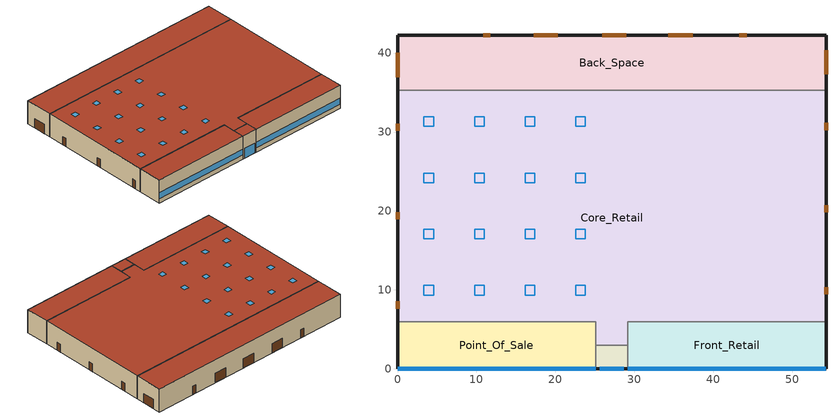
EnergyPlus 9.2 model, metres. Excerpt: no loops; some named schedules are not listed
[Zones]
Back_Space
 floor ground (ext_slab_6in_with_carpet): 54.27,35.27 0,35.27 0,42.27 54.27,42.27 z0
 wall outside (nonres_ext_wall): 54.27,35.27 54.27,42.27 0,42.27 0,35.27 z0:6.1
 wall to Core_Retail (int_wall): 0,35.27 54.27,35.27 z0:6.1
 door (Swinging Door_con): 44.21,42.27 43.3,42.27 / 11.75,42.27 10.83,42.27 z0:2.13
 door (Overhead Door_con): 54.27,37.32 54.27,40.36 / 37.36,42.27 34.31,42.27 / 28.98,42.27 25.93,42.27 / 20.31,42.27 17.26,42.27 / 0,40.01 0,36.96 z0:2.44
 roof outside (nonres_roof): 0,35.27 54.27,35.27 54.27,42.27 0,42.27 z6.1
Core_Retail
 floor ground (ext_slab_6in_with_carpet): 25.14,3 25.14,6 0,6 0,35.27 54.27,35.27 54.27,6 29.14,6 29.14,3 z0
 wall outside (nonres_ext_wall): 0,35.27 0,6 / 54.27,6 54.27,35.27 z0:6.1
 wall to Front_Retail (int_wall): 29.14,3 29.14,6 54.27,6 z0:6.1
 wall to Point_Of_Sale (int_wall): 0,6 25.14,6 25.14,3 z0:6.1
 wall to Front_Entry (int_wall): 25.14,3 29.14,3 z0:6.1
 door (Swinging Door_con): 0,8.54 0,7.62 / 0,19.84 0,18.93 / 0,31.06 0,30.15 / 54.27,9.44 54.27,10.35 / 54.27,19.81 54.27,20.72 / 54.27,30.23 54.27,31.15 z0:2.13
 roof outside (nonres_roof): 25.14,6 25.14,3 29.14,3 29.14,6 54.27,6 54.27,35.27 0,35.27 0,6 z6.1
 skylight (Window_U_0.50_SHGC_0.40): 3.35,31.92 3.35,30.7 4.57,30.7 4.57,31.92 z6.1; 9.75,31.92 9.75,30.7 10.97,30.7 10.97,31.92 z6.1; 16.15,31.92 16.15,30.7 17.37,30.7 17.37,31.92 z6.1; 22.56,31.92 22.56,30.7 23.78,30.7 23.78,31.92 z6.1; 3.35,10.57 3.35,9.35 4.57,9.35 4.57,10.57 z6.1; 9.75,10.57 9.75,9.35 10.97,9.35 10.97,10.57 z6.1; 22.56,10.57 22.56,9.35 23.78,9.35 23.78,10.57 z6.1; 16.15,10.57 16.15,9.35 17.37,9.35 17.37,10.57 z6.1; 9.75,17.68 9.75,16.46 10.97,16.46 10.97,17.68 z6.1; 3.35,17.68 3.35,16.46 4.57,16.46 4.57,17.68 z6.1; 16.15,17.68 16.15,16.46 17.37,16.46 17.37,17.68 z6.1; 22.56,17.68 22.56,16.46 23.78,16.46 23.78,17.68 z6.1; 9.75,24.8 9.75,23.58 10.97,23.58 10.97,24.8 z6.1; 3.35,24.8 3.35,23.58 4.57,23.58 4.57,24.8 z6.1; 16.15,24.8 16.15,23.58 17.37,23.58 17.37,24.8 z6.1; 22.56,24.8 22.56,23.58 23.78,23.58 23.78,24.8 z6.1
Point_Of_Sale
 floor ground (ext_slab_6in_with_carpet): 0,0 0,6 25.14,6 25.14,0 z0
 wall outside (nonres_ext_wall): 0,6 0,0 25.14,0 z0:6.1
 wall to Front_Entry (int_wall): 25.14,0 25.14,3 z0:6.1
 window (Window_U_0.40_SHGC_0.38): 0.05,0 25.09,0 z1.14:2.66
 roof outside (nonres_roof): 0,6 0,0 25.14,0 25.14,6 z6.1
Front_Retail
 floor ground (ext_slab_6in_with_carpet): 54.27,0 29.14,0 29.14,6 54.27,6 z0
 wall outside (nonres_ext_wall): 29.14,0 54.27,0 54.27,6 z0:6.1
 wall to Front_Entry (int_wall): 29.14,3 29.14,0 z0:6.1
 window (Window_U_0.40_SHGC_0.38): 29.19,0 54.22,0 z1.14:2.66
 roof outside (nonres_roof): 29.14,0 54.27,0 54.27,6 29.14,6 z6.1
Front_Entry
 floor ground (ext_slab_6in_with_carpet): 25.14,0 25.14,3 29.14,3 29.14,0 z0
 wall outside (nonres_ext_wall): 25.14,0 29.14,0 z0:6.1
 window (Window_U_0.40_SHGC_0.38): 25.64,0 28.64,0 z0.05:2.66
 roof outside (nonres_roof): 25.14,3 25.14,0 29.14,0 29.14,3 z6.1
[Building]
Stand-alone Retail: North Axis {deg}=0; Terrain=City; Loads Convergence Tolerance Value=0.04; Temperature Convergence Tolerance Value {deltaC}=0.2; Solar Distribution=FullInteriorAndExterior; Maximum Number of Warmup Days=25; Minimum Number of Warmup Days=6
[Site:Location]
Xian_Shaanxi_CHN Design_Conditions: Latitude {deg}=34.3; Longitude {deg}=108.93; Time Zone {hr}=8; Elevation {m}=397.5
[SizingPeriod:DesignDay] Month=1; Day of Month=21; Day Type=WinterDesignDay; Daily Dry-Bulb Temperature Range {deltaC}=0; Dry-Bulb Temperature Range Modifier Type=DefaultMultipliers; Barometric Pressure {Pa}=96640; Wind Speed {m/s}=1.1; Wind Direction {deg}=70; Rain Indicator=No; Snow Indicator=No; Daylight Saving Time Indicator=No; Solar Model Indicator=ASHRAEClearSky; Sky Clearness=0
Name | Maximum Dry-Bulb Temperature {C} | Humidity Condition Type | Wetbulb or DewPoint at Maximum Dry-Bulb {C}
Xian Ann Htg 99.6% Condns DB | -6.3 | Wetbulb | -6.3
Xian Ann Htg 99% Condns DB | -4.8 | Wetbulb | -4.8
Xian Ann Hum_n 99.6% Condns DP=>MCDB | 1.6 | Dewpoint | -18.1
Xian Ann Hum_n 99% Condns DP=>MCDB | 1.7 | Dewpoint | -15.3
[Site:GroundTemperature:BuildingSurface]
20.69, 20.66, 20.66, 20.67, 20.71, 22.98, 23.34, 23.42, 23.45, 21.17, 20.86, 20.75
[Site:WaterMainsTemperature]
Calculation Method=CORRELATION; Annual Average Outdoor Air Temperature {C}=9.95; Maximum Difference In Monthly Average Outdoor Air Temperatures {deltaC}=23.7
[Material]
Name | Roughness | Thickness {m} | Conductivity {W/m-K} | Density {kg/m3} | Specific Heat {J/kg-K} | Thermal Absorptance | Solar Absorptance | Visible Absorptance
Std Wood 6inch | MediumSmooth | 0.15 | 0.12 | 540 | 1210 | 0.9 | 0.7 | 0.7
F08 Metal surface | Smooth | 0.0008 | 45.28 | 7824 | 500
F13 Built-up roofing | Rough | 0.0095 | 0.16 | 1120 | 1460 | 0.9 | 0.77
G01 13mm gypsum board | Smooth | 0.0127 | 0.16 | 800 | 1090 | 0.9 | 0.7 | 0.5
200mm Normalweight concrete wall | MediumRough | 0.2032 | 2.31 | 2322 | 832
150mm Normalweight concrete floor | MediumRough | 0.1524 | 2.31 | 2322 | 832
[Material:NoMass] Thermal Absorptance=0.9; Solar Absorptance=0.7
Name | Roughness | Thermal Resistance {m2-K/W} | Visible Absorptance
Opaque Door panel_con | MediumRough | 0.475964 | 0.7
Overhead Door_con Panel | MediumRough | 0.567742 | 0.7
CP02 CARPET PAD | VeryRough | 0.21648 | 0.8
Nonres_Roof_Insulation | MediumSmooth | 5.30668 | 0.7
Nonres_Exterior_Wall_Insulation | MediumSmooth | 1.63975 | 0.7
[WindowMaterial:Glazing] Optical Data Type=SpectralAverage; Infrared Transmittance at Normal Incidence=0
Name | Thickness {m} | Solar Transmittance at Normal Incidence | Front Side Solar Reflectance at Normal Incidence | Back Side Solar Reflectance at Normal Incidence | Visible Transmittance at Normal Incidence | Front Side Visible Reflectance at Normal Incidence | Back Side Visible Reflectance at Normal Incidence | Front Side Infrared Hemispherical Emissivity | Back Side Infrared Hemispherical Emissivity | Conductivity {W/m-K}
Glass_102_LayerAvg | 0.003048 | 0.833848 | 0.0747638 | 0.0748545 | 0.89926 | 0.082563 | 0.082564 | 0.84 | 0.84 | 1
Glass_2052_LayerAvg | 0.00837 | 0.507767 | 0.054228 | 0.0544931 | 0.586833 | 0.05805 | 0.058397 | 0.84 | 0.84 | 1
Glass_2027F_LayerAvg | 0.004 | 0.369744 | 0.470069 | 0.340935 | 0.765222 | 0.0546 | 0.073741 | 0.03675 | 0.84 | 1
Glass_8652_LayerAvg | 0.003059 | 0.343691 | 0.298987 | 0.462105 | 0.487937 | 0.209449 | 0.306829 | 0.84 | 0.39 | 0.962
[WindowMaterial:Gas] Gas Type=Air
Name | Thickness {m}
Gap_1_W_0_0038 | 0.0038
Gap_1_W_0_0127 | 0.0127
[Construction]
Swinging Door_con: Opaque Door panel_con
Overhead Door_con: Overhead Door_con Panel
InteriorFurnishings: Std Wood 6inch
int_wall: G01 13mm gypsum board, G01 13mm gypsum board
ext_slab_6in_with_carpet: 150mm Normalweight concrete floor, CP02 CARPET PAD
nonres_roof: F13 Built-up roofing, Nonres_Roof_Insulation, F08 Metal surface
nonres_ext_wall: 200mm Normalweight concrete wall, Nonres_Exterior_Wall_Insulation, G01 13mm gypsum board
Window_U_0.50_SHGC_0.40: Glass_2052_LayerAvg, Gap_1_W_0_0038, Glass_2027F_LayerAvg
Window_U_0.40_SHGC_0.38: Glass_8652_LayerAvg, Gap_1_W_0_0127, Glass_102_LayerAvg
[Zone] Type=1; Multiplier=1; Ceiling Height {m}=-9999; Floor Area {m2}=autocalculate; Part of Total Floor Area=Yes
Name | Volume {m3}
Back_Space | 2317.33
Core_Retail | 9762.95
Point_Of_Sale; Front_Retail | 919.941
Front_Entry | 73.2
[InternalMass] Construction=InteriorFurnishings
Name | Zone or ZoneList | Surface Area {m2}
Back_Space_InternalMass_1 | Back_Space | 759.78
Core_Retail_InternalMass_1 | Core_Retail | 3200.97
Point_Of_Sale_InternalMass_1 | Point_Of_Sale | 301.62
Front_Retail_InternalMass_1 | Front_Retail | 301.62
Front_Entry_InternalMass_1 | Front_Entry | 24
[People] Number of People Schedule=BLDG_OCC_SCH; Number of People Calculation Method=Area/Person; Zone Floor Area per Person {m2/person}=6.193; Fraction Radiant=0.3; Sensible Heat Fraction=AUTOCALCULATE; Activity Level Schedule=ACTIVITY_SCH; Enable ASHRAE 55 Comfort Warnings=No; Mean Radiant Temperature Calculation Type=ZoneAveraged; Work Efficiency Schedule=WORK_EFF_SCH; Clothing Insulation Calculation Method=ClothingInsulationSchedule; Clothing Insulation Schedule=CLOTHING_SCH; Air Velocity Schedule=AIR_VELO_SCH; Thermal Comfort Model 1 Type=FANGER
Name | Zone or ZoneList
Back_Space | Back_Space
Core_Retail | Core_Retail
Point_Of_Sale | Point_Of_Sale
Front_Retail | Front_Retail
Front_Entry | Front_Entry
[Lights] Design Level Calculation Method=Watts/Area; Return Air Fraction=0; Fraction Radiant=0.7; Fraction Visible=0.2; Fraction Replaceable=1; Return Air Fraction Calculated from Plenum Temperature=No
Name | Zone or ZoneList | Schedule | Watts per Zone Floor Area {W/m2}
Back_Space_Lights | Back_Space | BLDG_LIGHT_BACK_SCH | 7.56703
Core_Retail_Lights | Core_Retail | BLDG_LIGHT_SCH | 13.132
Point_Of_Sale_Lights | Point_Of_Sale | BLDG_LIGHT_SCH | 13.132
Front_Retail_Lights | Front_Retail | BLDG_LIGHT_FRONT_SCH | 13.132
Front_Entry_Lights | Front_Entry | BLDG_LIGHT_ENTRY_SCH | 10.7639
[ElectricEquipment] Schedule=BLDG_EQUIP_SCH; Design Level Calculation Method=EquipmentLevel; Fraction Latent=0; Fraction Radiant=0.5; Fraction Lost=0
Name | Zone or ZoneList | Design Level {W}
Back_Space_MiscPlug_Equip | Back_Space | 3065.71
Core_Retail_MiscPlug_Equip | Core_Retail | 5169.56
Point_Of_Sale_MiscPlug_Equip | Point_Of_Sale | 3245.43
Front_Retail_MiscPlug_Equip | Front_Retail | 487.1163
[Daylighting:Controls]
Core_Retail_DaylCtrl: Zone=Core_Retail; Daylighting Method=SplitFlux; Lighting Control Type=Stepped; Minimum Input Power Fraction for Continuous or ContinuousOff Dimming Control=0.3; Minimum Light Output Fraction for Continuous or ContinuousOff Dimming Control=0.2; Number of Stepped Control Steps=3; Probability Lighting will be Reset When Needed in Manual Stepped Control=1; Glare Calculation Daylighting Reference Point=Core_Retail_DaylRefPt1; Glare Calculation Azimuth Angle of View Direction Clockwise from Zone y-Axis {deg}=0; Maximum Allowable Discomfort Glare Index=22; Daylighting Reference Point 1=Core_Retail_DaylRefPt1; Fraction of Zone Controlled by Reference Point 1=0.25; Illuminance Setpoint at Reference Point 1 {lux}=550; Daylighting Reference Point 2=Core_Retail_DaylRefPt2; Fraction of Zone Controlled by Reference Point 2=0.25; Illuminance Setpoint at Reference Point 2 {lux}=550
[ZoneInfiltration:DesignFlowRate] Temperature Term Coefficient=0; Velocity Squared Term Coefficient=0
Name | Zone or ZoneList | Schedule | Design Flow Rate Calculation Method | Flow per Exterior Surface Area {m3/s-m2} | Constant Term Coefficient | Velocity Term Coefficient | Design Flow Rate {m3/s}
Back_Space_Infiltration | Back_Space | INFIL_SCH_PNNL | Flow/ExteriorArea | 0.000297566 | 0 | 0.224
Core_Retail_Infiltration | Core_Retail | INFIL_SCH_PNNL | Flow/ExteriorArea | 0.000103551 | 0 | 0.224
Point_Of_Sale_Infiltration | Point_Of_Sale | INFIL_SCH_PNNL | Flow/ExteriorArea | 0.000316911 | 0 | 0.224
Front_Retail_Infiltration | Front_Retail | INFIL_SCH_PNNL | Flow/ExteriorArea | 0.000316911 | 0 | 0.224
Front_Entry_Infiltration | Front_Entry | INFIL_SCH_PNNL | Flow/ExteriorArea | 0.000381203 | 0 | 0.224
Front_Entry_Door_Infiltration | Front_Entry | INFIL_Door_Opening_SCH | Flow/Zone |  | 1 | 0 | 0.937287
[Exterior:Lights] Control Option=AstronomicalClock
Name | Schedule | Design Level {W}
Exterior_Lights_a | Exterior_lighting_schedule_a | 316.3
Exterior_Lights_b | Exterior_lighting_schedule_b_2016 | 3054.9
[DesignSpecification:OutdoorAir]
SZ DSOA Front_Entry: Outdoor Air Method=Flow/Area; Outdoor Air Flow per Zone Floor Area {m3/s-m2}=0.00118103
[Sizing:Zone]
Front_Entry: Zone Cooling Design Supply Air Temperature Input Method=SupplyAirTemperature; Zone Cooling Design Supply Air Temperature {C}=12.8; Zone Heating Design Supply Air Temperature Input Method=SupplyAirTemperature; Zone Heating Design Supply Air Temperature {C}=40; Zone Cooling Design Supply Air Humidity Ratio {kgWater/kgDryAir}=0.007; Zone Heating Design Supply Air Humidity Ratio {kgWater/kgDryAir}=0.008; Design Specification Outdoor Air Object=SZ DSOA Front_Entry; Zone Heating Sizing Factor=0; Zone Cooling Sizing Factor=0; Cooling Design Air Flow Method=DesignDay; Cooling Design Air Flow Rate {m3/s}=0; Cooling Minimum Air Flow {m3/s}=0; Cooling Minimum Air Flow Fraction=0; Heating Design Air Flow Method=DesignDay; Heating Design Air Flow Rate {m3/s}=0
[ZoneControl:Thermostat]
Front_Entry Thermostat: Zone or ZoneList=Front_Entry; Control Type Schedule=Dual Zone Control Type Sched; Control 1=Front_Entry DualSPSched
[ThermostatSetpoint:DualSetpoint]
Front_Entry DualSPSched: Heating Setpoint Temperature Schedule=HTGSETP_SCH_FrontEntry_STD2013; Cooling Setpoint Temperature Schedule=FRONT_ENTRY_COOLING
[ZoneHVAC:UnitHeater]
Front_Entry Unit Heater: Availability Schedule=ALWAYS_ON; Supply Air Fan=Front_Entry Unit HeaterFan; Maximum Supply Air Flow Rate {m3/s}=AUTOSIZE; Heating Coil=Front_Entry Unit Heater Coil; Supply Air Fan Operation During No Heating=No; Maximum Hot Water or Steam Flow Rate {m3/s}=AUTOSIZE; Minimum Hot Water or Steam Flow Rate {m3/s}=0; Heating Convergence Tolerance=0.001
[Zone equipment]
Front_Entry: Front_Entry Unit Heater
[Fan:ConstantVolume]
Front_Entry Unit HeaterFan: Availability Schedule=FrontEntry_FanSched; Fan Total Efficiency=0.58175; Pressure Rise {Pa}=622.5; Maximum Flow Rate {m3/s}=AUTOSIZE; Motor Efficiency=0.895; Motor In Airstream Fraction=1
[Coil:Heating:Fuel]
Front_Entry Unit Heater coil: Availability Schedule=FrontEntry_CoilSched; Fuel Type=NaturalGas; Burner Efficiency=0.8; Nominal Capacity {W}=autosize; Parasitic Electric Load {W}=0; Parasitic Fuel Load {W}=0
[EnergyManagementSystem:Sensor]
Name | Output:Variable or Output:Meter | Output:Variable or Output:Meter Index Key
OAT_F | Site Outdoor Air Drybulb Temperature
OAwb_F | Site Outdoor Air Wetbulb Temperature | *
PSZ1_OASch; PSZ2_OASch; PSZ3_OASch; PSZ4_OASch | Schedule Value | MinOA_MotorizedDamper_Sched
PSZ1_DAT_Rqd | System Node Setpoint Temperature | PSZ-AC:1 Supply Equipment Outlet Node
PSZ2_DAT_Rqd | System Node Setpoint Temperature | PSZ-AC:2 Supply Equipment Outlet Node
PSZ3_DAT_Rqd | System Node Setpoint Temperature | PSZ-AC:3 Supply Equipment Outlet Node
PSZ4_DAT_Rqd | System Node Setpoint Temperature | PSZ-AC:4 Supply Equipment Outlet Node
OAT | Site Outdoor Air Drybulb Temperature | Environment
Front_Entry_LSr | Zone Lights Electric Power | Front_Entry
Front_Entry_Occ_Sensor | People Occupant Count | Front_Entry
[EnergyManagementSystem:Actuator]
Name | Actuated Component Unique | Actuated Component Type | Actuated Component Control Type
FrontEntry_Coil | FrontEntry_CoilSched | Schedule:Compact | Schedule Value
FrontEntry_Fan | FrontEntry_FanSched | Schedule:Compact | Schedule Value
PSZ1_Timestep_Econ_Eff | PSZ1_Timestep_Econ_Eff_SCH | Schedule:Constant | Schedule Value
PSZ2_Timestep_Econ_Eff | PSZ2_Timestep_Econ_Eff_SCH | Schedule:Constant | Schedule Value
PSZ3_Timestep_Econ_Eff | PSZ3_Timestep_Econ_Eff_SCH | Schedule:Constant | Schedule Value
PSZ4_Timestep_Econ_Eff | PSZ4_Timestep_Econ_Eff_SCH | Schedule:Constant | Schedule Value
CLGSETP_SCH_Actuator | CLGSETP_SCH_Yes_Optimum | Schedule:Compact | Schedule Value
HTGSETP_SCH_Actuator | HTGSETP_SCH_Yes_Optimum | Schedule:Compact | Schedule Value
Back_Space_Light_Actuator | Back_Space_lights | Lights | Electric Power Level
Core_Retail_Light_Actuator | Core_Retail_lights | Lights | Electric Power Level
Point_Of_Sale_Light_Actuator | Point_Of_Sale_lights | Lights | Electric Power Level
Front_Retail_Light_Actuator | Front_Retail_lights | Lights | Electric Power Level
Front_Entry_Light_Actuator | Front_Entry_lights | Lights | Electric Power Level
[EnergyManagementSystem:ProgramCallingManager]
FrontEntry_HeaterManager: BeginTimestepBeforePredictor; FrontEntry_HeaterControl
PSZ1_Set_Number_of_Stages_CallingManager: BeginNewEnvironment; PSZ1_Set_Number_of_Stages
PSZ1_ECO_Manager: InsideHVACSystemIterationLoop; PSZ1_Economizer_CTRL_Prog
PSZ1_Fan_Parameter_manager: BeginNewEnvironment; PSZ1_Set_Fan_Par
PSZ1_Fan_Main_Manager: BeginTimestepBeforePredictor; PSZ1_Fan_Control
PSZ2_Set_Number_of_Stages_CallingManager: BeginNewEnvironment; PSZ2_Set_Number_of_Stages
PSZ2_ECO_Manager: InsideHVACSystemIterationLoop; PSZ2_Economizer_CTRL_Prog
PSZ2_Fan_Parameter_manager: BeginNewEnvironment; PSZ2_Set_Fan_Par
PSZ2_Fan_Main_Manager: BeginTimestepBeforePredictor; PSZ2_Fan_Control
PSZ3_Set_Number_of_Stages_CallingManager: BeginNewEnvironment; PSZ3_Set_Number_of_Stages
PSZ3_ECO_Manager: InsideHVACSystemIterationLoop; PSZ3_Economizer_CTRL_Prog
PSZ3_Fan_Parameter_manager: BeginNewEnvironment; PSZ3_Set_Fan_Par
PSZ3_Fan_Main_Manager: BeginTimestepBeforePredictor; PSZ3_Fan_Control
PSZ4_Set_Number_of_Stages_CallingManager: BeginNewEnvironment; PSZ4_Set_Number_of_Stages
PSZ4_ECO_Manager: InsideHVACSystemIterationLoop; PSZ4_Economizer_CTRL_Prog
PSZ4_Fan_Parameter_manager: BeginNewEnvironment; PSZ4_Set_Fan_Par
PSZ4_Fan_Main_Manager: BeginTimestepBeforePredictor; PSZ4_Fan_Control
OA_BASED_OPTIMUM_START_EMS_Program Manager: BeginTimestepBeforePredictor; OA_BASED_OPTIMUM_START_EMS_Program
SET_Back_Space_Light_EMS_Program_Prog_Manager: BeginTimestepBeforePredictor; SET_Back_Space_Light_EMS_Program
SET_Core_Retail_Light_EMS_Program_Prog_Manager: BeginTimestepBeforePredictor; SET_Core_Retail_Light_EMS_Program
SET_Point_Of_Sale_Light_EMS_Program_Prog_Manager: BeginTimestepBeforePredictor; SET_Point_Of_Sale_Light_EMS_Program
SET_Front_Retail_Light_EMS_Program_Prog_Manager: BeginTimestepBeforePredictor; SET_Front_Retail_Light_EMS_Program
SET_Front_Entry_Light_EMS_Program_Prog_Manager: BeginTimestepBeforePredictor; SET_Front_Entry_Light_EMS_Program
[EnergyManagementSystem:Program]
FrontEntry_HeaterControl: SET OAT_F = (OAT_F*1.8)+32; IF OAT_F > 45; SET FrontEntry_Coil = 0; SET FrontEntry_Fan = 0; ENDIF
PSZ1_Economizer_CTRL_Prog: SET PSZ1_Timestep_Econ_Eff = 0.7; SET PSZ1_MaxE = 0.7; SET PSZ1_DAT_Rqd = (PSZ1_DAT_Rqd*1.8) +32; SET OAT_F = (OAT_F*1.8) +32; SET OAwb_F = (OAwb_F*1.8) +32; IF PSZ1_OAFlowMass > (PSZ1_OADesignMass * PSZ1_OASch); SET PSZ1_Econo_Active = 1; ELSE; SET PSZ1_Econo_Active = 0; ENDIF; SET PSZ1_dT_Needed = 75 - PSZ1_DAT_Rqd; SET PSZ1_Cool_Des_dT = ((98*0.15) + (75*(1-0.15))) - 55; SET PSZ1_Cool_Load = PSZ1_dT_Needed/ PSZ1_Cool_Des_dT; IF PSZ1_Cool_Load > 1; SET PSZ1_Cool_Load = 1; ELSEIF PSZ1_Cool_Load < 0; SET PSZ1_Cool_Load = 0; ENDIF; IF PSZ1_Econo_Active == 1; SET PSZ1_Stage = PSZ1_Number_of_Stages; IF PSZ1_Stage == 2; IF PSZ1_Cool_Load < 0.6; SET PSZ1_Timestep_Econ_Eff = PSZ1_MaxE; ELSE; SET PSZ1_ECO_Eff = 0-2.18919863612305; SET PSZ1_ECO_Eff = PSZ1_ECO_Eff + (0-0.674461284910428 * PSZ1_Cool_Load); SET PSZ1_ECO_Eff = PSZ1_ECO_Eff + (0.000459106275872404 * (OAT_F^2)); SET PSZ1_ECO_Eff = PSZ1_ECO_Eff + (0-0.00000484778537945252 * (OAT_F^3)); SET PSZ1_ECO_Eff = PSZ1_ECO_Eff + (0.182915713033586 * OAwb_F); SET PSZ1_ECO_Eff = PSZ1_ECO_Eff + (0-0.00382838660261133 * (OAwb_F^2)); SET PSZ1_ECO_Eff = PSZ1_ECO_Eff + (0.0000255567460240583 * (OAwb_F^3)); SET PSZ1_Timestep_Econ_Eff = PSZ1_ECO_Eff; ENDIF; ELSE; SET PSZ1_ECO_Eff = 2.36337942464462; SET PSZ1_ECO_Eff = PSZ1_ECO_Eff + (0-0.409939515512619 * PSZ1_Cool_Load); SET PSZ1_ECO_Eff = PSZ1_ECO_Eff + (0-0.0565205596792225 * OAwb_F); SET PSZ1_ECO_Eff = PSZ1_ECO_Eff + (0-0.0000632612294169389 * (OAT_F^2)); SET PSZ1_Timestep_Econ_Eff = PSZ1_ECO_Eff + (0.000571724868775081 * (OAwb_F^2)); ENDIF; IF PSZ1_Timestep_Econ_Eff > PSZ1_MaxE; SET PSZ1_Timestep_Econ_Eff = PSZ1_MaxE; ELSEIF PSZ1_Timestep_Econ_Eff < (PSZ1_OADesignMass * PSZ1_OASch); SET PSZ1_Timestep_Econ_Eff = (PSZ1_OADesignMass * PSZ1_OASch); ENDIF; ENDIF
PSZ1_Set_Fan_Par: IF PSZ1_Number_of_Stages == 1; Return; ENDIF; SET PSZ1_FanPwrExponent = 2.2; SET PSZ1_OAFrac = PSZ1_OAFlowMass/PSZ1_DesignFlowMass; IF  PSZ1_OAFrac < 0.66; SET PSZ1_VenSpeed = 0.66; SET PSZ1_Stage1Speed = 0.66; ELSE; SET PSZ1_VenSpeed = PSZ1_OAFrac; SET PSZ1_Stage1Speed = PSZ1_OAFrac; ENDIF; SET PSZ1_Stage2Speed = 1.0; SET PSZ1_HeatSpeed = 1.0
PSZ1_Fan_Control: IF PSZ1_Number_of_Stages == 1; Return; ENDIF; IF PSZ1_HeatingRTF > 0; SET PSZ1_Heating = PSZ1_HeatingRTF; SET PSZ1_Ven = 1 - PSZ1_HeatingRTF; SET PSZ1_Eco = 0; SET PSZ1_Stage1 = 0; SET PSZ1_Stage2 = 0; ELSE; SET PSZ1_Heating = 0; SET PSZ1_EcoSpeed = PSZ1_VenSpeed; IF PSZ1_SpeedRatio == 0; IF PSZ1_RTF > 0; SET PSZ1_Stage1 = PSZ1_RTF; SET PSZ1_Stage2 = 0; SET PSZ1_Ven = 1-PSZ1_RTF; SET PSZ1_Eco = 0; IF PSZ1_OAFlowMass > (PSZ1_OADesignMass * PSZ1_OASch); SET PSZ1_Stage1Speed = 1.0; ENDIF; ELSE; SET PSZ1_Stage1 = 0; SET PSZ1_Stage2 = 0; IF PSZ1_OAFlowMass > (PSZ1_OADesignMass * PSZ1_OASch); SET PSZ1_Eco = 1.0; SET PSZ1_Ven = 0; SET PSZ1_Exp_DAT = PSZ1_DAT_Rqd - (1-PSZ1_VenSpeed) * Back_Space_Temp; SET PSZ1_Exp_DAT = PSZ1_Exp_DAT/PSZ1_VenSpeed; IF OAT_F > PSZ1_Exp_DAT; SET PSZ1_EcoSpeed = PSZ1_Stage2Speed; ENDIF; ELSE; SET PSZ1_Eco = 0; SET PSZ1_Ven = 1.0; ENDIF; ENDIF; ELSE; SET PSZ1_Stage1 = 1- PSZ1_SpeedRatio; SET PSZ1_Stage2 = PSZ1_SpeedRatio; SET PSZ1_Ven = 0; SET PSZ1_Eco = 0; IF PSZ1_OAFlowMass > (PSZ1_OADesignMass * PSZ1_OASch); SET PSZ1_Stage1Speed = 1.0; ENDIF; ENDIF; ENDIF; SET PSZ1_FPR = PSZ1_Ven * (PSZ1_VenSpeed ^ PSZ1_FanPwrExponent); SET PSZ1_FPR = PSZ1_FPR + PSZ1_Eco * (PSZ1_EcoSpeed ^ PSZ1_FanPwrExponent); SET PSZ1_FPR_1 = PSZ1_Stage1 * (PSZ1_Stage1Speed ^ PSZ1_FanPwrExponent); SET PSZ1_FPR = PSZ1_FPR + PSZ1_FPR_1; SET PSZ1_FPR_2 = PSZ1_Stage2 * (PSZ1_Stage2Speed ^ PSZ1_FanPwrExponent); SET PSZ1_FPR = PSZ1_FPR + PSZ1_FPR_2; SET PSZ1_FPR_3 = PSZ1_Heating * (PSZ1_HeatSpeed ^ PSZ1_FanPwrExponent); SET PSZ1_FanPwrRatio = PSZ1_FPR +  PSZ1_FPR_3; SET PSZ1_Fan_Pressure = PSZ1_Fan_DesignPressure * PSZ1_FanPwrRatio
PSZ1_Set_Number_of_Stages: SET PSZ1_Number_of_Stages =  2
PSZ2_Economizer_CTRL_Prog: SET PSZ2_Timestep_Econ_Eff = 0.7; SET PSZ2_MaxE = 0.7; SET PSZ2_DAT_Rqd = (PSZ2_DAT_Rqd*1.8) +32; SET OAT_F = (OAT_F*1.8) +32; SET OAwb_F = (OAwb_F*1.8) +32; IF PSZ2_OAFlowMass > (PSZ2_OADesignMass * PSZ2_OASch); SET PSZ2_Econo_Active = 1; ELSE; SET PSZ2_Econo_Active = 0; ENDIF; SET PSZ2_dT_Needed = 75 - PSZ2_DAT_Rqd; SET PSZ2_Cool_Des_dT = ((98*0.15) + (75*(1-0.15))) - 55; SET PSZ2_Cool_Load = PSZ2_dT_Needed/ PSZ2_Cool_Des_dT; IF PSZ2_Cool_Load > 1; SET PSZ2_Cool_Load = 1; ELSEIF PSZ2_Cool_Load < 0; SET PSZ2_Cool_Load = 0; ENDIF; IF PSZ2_Econo_Active == 1; SET PSZ2_Stage = PSZ2_Number_of_Stages; IF PSZ2_Stage == 2; IF PSZ2_Cool_Load < 0.6; SET PSZ2_Timestep_Econ_Eff = PSZ2_MaxE; ELSE; SET PSZ2_ECO_Eff = 0-2.18919863612305; SET PSZ2_ECO_Eff = PSZ2_ECO_Eff + (0-0.674461284910428 * PSZ2_Cool_Load); SET PSZ2_ECO_Eff = PSZ2_ECO_Eff + (0.000459106275872404 * (OAT_F^2)); SET PSZ2_ECO_Eff = PSZ2_ECO_Eff + (0-0.00000484778537945252 * (OAT_F^3)); SET PSZ2_ECO_Eff = PSZ2_ECO_Eff + (0.182915713033586 * OAwb_F); SET PSZ2_ECO_Eff = PSZ2_ECO_Eff + (0-0.00382838660261133 * (OAwb_F^2)); SET PSZ2_ECO_Eff = PSZ2_ECO_Eff + (0.0000255567460240583 * (OAwb_F^3)); SET PSZ2_Timestep_Econ_Eff = PSZ2_ECO_Eff; ENDIF; ELSE; SET PSZ2_ECO_Eff = 2.36337942464462; SET PSZ2_ECO_Eff = PSZ2_ECO_Eff + (0-0.409939515512619 * PSZ2_Cool_Load); SET PSZ2_ECO_Eff = PSZ2_ECO_Eff + (0-0.0565205596792225 * OAwb_F); SET PSZ2_ECO_Eff = PSZ2_ECO_Eff + (0-0.0000632612294169389 * (OAT_F^2)); SET PSZ2_Timestep_Econ_Eff = PSZ2_ECO_Eff + (0.000571724868775081 * (OAwb_F^2)); ENDIF; IF PSZ2_Timestep_Econ_Eff > PSZ2_MaxE; SET PSZ2_Timestep_Econ_Eff = PSZ2_MaxE; ELSEIF PSZ2_Timestep_Econ_Eff < (PSZ2_OADesignMass * PSZ2_OASch); SET PSZ2_Timestep_Econ_Eff = (PSZ2_OADesignMass * PSZ2_OASch); ENDIF; ENDIF
PSZ2_Set_Fan_Par: IF PSZ2_Number_of_Stages == 1; Return; ENDIF; SET PSZ2_FanPwrExponent = 2.2; SET PSZ2_OAFrac = PSZ2_OAFlowMass/PSZ2_DesignFlowMass; IF  PSZ2_OAFrac < 0.66; SET PSZ2_VenSpeed = 0.66; SET PSZ2_Stage1Speed = 0.66; ELSE; SET PSZ2_VenSpeed = PSZ2_OAFrac; SET PSZ2_Stage1Speed = PSZ2_OAFrac; ENDIF; SET PSZ2_Stage2Speed = 1.0; SET PSZ2_HeatSpeed = 1.0
PSZ2_Fan_Control: IF PSZ2_Number_of_Stages == 1; Return; ENDIF; IF PSZ2_HeatingRTF > 0; SET PSZ2_Heating = PSZ2_HeatingRTF; SET PSZ2_Ven = 1 - PSZ2_HeatingRTF; SET PSZ2_Eco = 0; SET PSZ2_Stage1 = 0; SET PSZ2_Stage2 = 0; ELSE; SET PSZ2_Heating = 0; SET PSZ2_EcoSpeed = PSZ2_VenSpeed; IF PSZ2_SpeedRatio == 0; IF PSZ2_RTF > 0; SET PSZ2_Stage1 = PSZ2_RTF; SET PSZ2_Stage2 = 0; SET PSZ2_Ven = 1-PSZ2_RTF; SET PSZ2_Eco = 0; IF PSZ2_OAFlowMass > (PSZ2_OADesignMass * PSZ2_OASch); SET PSZ2_Stage1Speed = 1.0; ENDIF; ELSE; SET PSZ2_Stage1 = 0; SET PSZ2_Stage2 = 0; IF PSZ2_OAFlowMass > (PSZ2_OADesignMass * PSZ2_OASch); SET PSZ2_Eco = 1.0; SET PSZ2_Ven = 0; SET PSZ2_Exp_DAT = PSZ2_DAT_Rqd - (1-PSZ2_VenSpeed) * Core_Retail_Temp; SET PSZ2_Exp_DAT = PSZ2_Exp_DAT/PSZ2_VenSpeed; IF OAT_F > PSZ2_Exp_DAT; SET PSZ2_EcoSpeed = PSZ2_Stage2Speed; ENDIF; ELSE; SET PSZ2_Eco = 0; SET PSZ2_Ven = 1.0; ENDIF; ENDIF; ELSE; SET PSZ2_Stage1 = 1- PSZ2_SpeedRatio; SET PSZ2_Stage2 = PSZ2_SpeedRatio; SET PSZ2_Ven = 0; SET PSZ2_Eco = 0; IF PSZ2_OAFlowMass > (PSZ2_OADesignMass * PSZ2_OASch); SET PSZ2_Stage1Speed = 1.0; ENDIF; ENDIF; ENDIF; SET PSZ2_FPR = PSZ2_Ven * (PSZ2_VenSpeed ^ PSZ2_FanPwrExponent); SET PSZ2_FPR = PSZ2_FPR + PSZ2_Eco * (PSZ2_EcoSpeed ^ PSZ2_FanPwrExponent); SET PSZ2_FPR_1 = PSZ2_Stage1 * (PSZ2_Stage1Speed ^ PSZ2_FanPwrExponent); SET PSZ2_FPR = PSZ2_FPR + PSZ2_FPR_1; SET PSZ2_FPR_2 = PSZ2_Stage2 * (PSZ2_Stage2Speed ^ PSZ2_FanPwrExponent); SET PSZ2_FPR = PSZ2_FPR + PSZ2_FPR_2; SET PSZ2_FPR_3 = PSZ2_Heating * (PSZ2_HeatSpeed ^ PSZ2_FanPwrExponent); SET PSZ2_FanPwrRatio = PSZ2_FPR +  PSZ2_FPR_3; SET PSZ2_Fan_Pressure = PSZ2_Fan_DesignPressure * PSZ2_FanPwrRatio
PSZ2_Set_Number_of_Stages: SET PSZ2_Number_of_Stages =  2
PSZ3_Economizer_CTRL_Prog: SET PSZ3_Timestep_Econ_Eff = 0.7; SET PSZ3_MaxE = 0.7; SET PSZ3_DAT_Rqd = (PSZ3_DAT_Rqd*1.8) +32; SET OAT_F = (OAT_F*1.8) +32; SET OAwb_F = (OAwb_F*1.8) +32; IF PSZ3_OAFlowMass > (PSZ3_OADesignMass * PSZ3_OASch); SET PSZ3_Econo_Active = 1; ELSE; SET PSZ3_Econo_Active = 0; ENDIF; SET PSZ3_dT_Needed = 75 - PSZ3_DAT_Rqd; SET PSZ3_Cool_Des_dT = ((98*0.15) + (75*(1-0.15))) - 55; SET PSZ3_Cool_Load = PSZ3_dT_Needed/ PSZ3_Cool_Des_dT; IF PSZ3_Cool_Load > 1; SET PSZ3_Cool_Load = 1; ELSEIF PSZ3_Cool_Load < 0; SET PSZ3_Cool_Load = 0; ENDIF; IF PSZ3_Econo_Active == 1; SET PSZ3_Stage = PSZ3_Number_of_Stages; IF PSZ3_Stage == 2; IF PSZ3_Cool_Load < 0.6; SET PSZ3_Timestep_Econ_Eff = PSZ3_MaxE; ELSE; SET PSZ3_ECO_Eff = 0-2.18919863612305; SET PSZ3_ECO_Eff = PSZ3_ECO_Eff + (0-0.674461284910428 * PSZ3_Cool_Load); SET PSZ3_ECO_Eff = PSZ3_ECO_Eff + (0.000459106275872404 * (OAT_F^2)); SET PSZ3_ECO_Eff = PSZ3_ECO_Eff + (0-0.00000484778537945252 * (OAT_F^3)); SET PSZ3_ECO_Eff = PSZ3_ECO_Eff + (0.182915713033586 * OAwb_F); SET PSZ3_ECO_Eff = PSZ3_ECO_Eff + (0-0.00382838660261133 * (OAwb_F^2)); SET PSZ3_ECO_Eff = PSZ3_ECO_Eff + (0.0000255567460240583 * (OAwb_F^3)); SET PSZ3_Timestep_Econ_Eff = PSZ3_ECO_Eff; ENDIF; ELSE; SET PSZ3_ECO_Eff = 2.36337942464462; SET PSZ3_ECO_Eff = PSZ3_ECO_Eff + (0-0.409939515512619 * PSZ3_Cool_Load); SET PSZ3_ECO_Eff = PSZ3_ECO_Eff + (0-0.0565205596792225 * OAwb_F); SET PSZ3_ECO_Eff = PSZ3_ECO_Eff + (0-0.0000632612294169389 * (OAT_F^2)); SET PSZ3_Timestep_Econ_Eff = PSZ3_ECO_Eff + (0.000571724868775081 * (OAwb_F^2)); ENDIF; IF PSZ3_Timestep_Econ_Eff > PSZ3_MaxE; SET PSZ3_Timestep_Econ_Eff = PSZ3_MaxE; ELSEIF PSZ3_Timestep_Econ_Eff < (PSZ3_OADesignMass * PSZ3_OASch); SET PSZ3_Timestep_Econ_Eff = (PSZ3_OADesignMass * PSZ3_OASch); ENDIF; ENDIF
PSZ3_Set_Fan_Par: IF PSZ3_Number_of_Stages == 1; Return; ENDIF; SET PSZ3_FanPwrExponent = 2.2; SET PSZ3_OAFrac = PSZ3_OAFlowMass/PSZ3_DesignFlowMass; IF  PSZ3_OAFrac < 0.66; SET PSZ3_VenSpeed = 0.66; SET PSZ3_Stage1Speed = 0.66; ELSE; SET PSZ3_VenSpeed = PSZ3_OAFrac; SET PSZ3_Stage1Speed = PSZ3_OAFrac; ENDIF; SET PSZ3_Stage2Speed = 1.0; SET PSZ3_HeatSpeed = 1.0
PSZ3_Fan_Control: IF PSZ3_Number_of_Stages == 1; Return; ENDIF; IF PSZ3_HeatingRTF > 0; SET PSZ3_Heating = PSZ3_HeatingRTF; SET PSZ3_Ven = 1 - PSZ3_HeatingRTF; SET PSZ3_Eco = 0; SET PSZ3_Stage1 = 0; SET PSZ3_Stage2 = 0; ELSE; SET PSZ3_Heating = 0; SET PSZ3_EcoSpeed = PSZ3_VenSpeed; IF PSZ3_SpeedRatio == 0; IF PSZ3_RTF > 0; SET PSZ3_Stage1 = PSZ3_RTF; SET PSZ3_Stage2 = 0; SET PSZ3_Ven = 1-PSZ3_RTF; SET PSZ3_Eco = 0; IF PSZ3_OAFlowMass > (PSZ3_OADesignMass * PSZ3_OASch); SET PSZ3_Stage1Speed = 1.0; ENDIF; ELSE; SET PSZ3_Stage1 = 0; SET PSZ3_Stage2 = 0; IF PSZ3_OAFlowMass > (PSZ3_OADesignMass * PSZ3_OASch); SET PSZ3_Eco = 1.0; SET PSZ3_Ven = 0; SET PSZ3_Exp_DAT = PSZ3_DAT_Rqd - (1-PSZ3_VenSpeed) * Point_Of_Sale_Temp; SET PSZ3_Exp_DAT = PSZ3_Exp_DAT/PSZ3_VenSpeed; IF OAT_F > PSZ3_Exp_DAT; SET PSZ3_EcoSpeed = PSZ3_Stage2Speed; ENDIF; ELSE; SET PSZ3_Eco = 0; SET PSZ3_Ven = 1.0; ENDIF; ENDIF; ELSE; SET PSZ3_Stage1 = 1- PSZ3_SpeedRatio; SET PSZ3_Stage2 = PSZ3_SpeedRatio; SET PSZ3_Ven = 0; SET PSZ3_Eco = 0; IF PSZ3_OAFlowMass > (PSZ3_OADesignMass * PSZ3_OASch); SET PSZ3_Stage1Speed = 1.0; ENDIF; ENDIF; ENDIF; SET PSZ3_FPR = PSZ3_Ven * (PSZ3_VenSpeed ^ PSZ3_FanPwrExponent); SET PSZ3_FPR = PSZ3_FPR + PSZ3_Eco * (PSZ3_EcoSpeed ^ PSZ3_FanPwrExponent); SET PSZ3_FPR_1 = PSZ3_Stage1 * (PSZ3_Stage1Speed ^ PSZ3_FanPwrExponent); SET PSZ3_FPR = PSZ3_FPR + PSZ3_FPR_1; SET PSZ3_FPR_2 = PSZ3_Stage2 * (PSZ3_Stage2Speed ^ PSZ3_FanPwrExponent); SET PSZ3_FPR = PSZ3_FPR + PSZ3_FPR_2; SET PSZ3_FPR_3 = PSZ3_Heating * (PSZ3_HeatSpeed ^ PSZ3_FanPwrExponent); SET PSZ3_FanPwrRatio = PSZ3_FPR +  PSZ3_FPR_3; SET PSZ3_Fan_Pressure = PSZ3_Fan_DesignPressure * PSZ3_FanPwrRatio
PSZ3_Set_Number_of_Stages: SET PSZ3_Number_of_Stages =  2
PSZ4_Economizer_CTRL_Prog: SET PSZ4_Timestep_Econ_Eff = 0.7; SET PSZ4_MaxE = 0.7; SET PSZ4_DAT_Rqd = (PSZ4_DAT_Rqd*1.8) +32; SET OAT_F = (OAT_F*1.8) +32; SET OAwb_F = (OAwb_F*1.8) +32; IF PSZ4_OAFlowMass > (PSZ4_OADesignMass * PSZ4_OASch); SET PSZ4_Econo_Active = 1; ELSE; SET PSZ4_Econo_Active = 0; ENDIF; SET PSZ4_dT_Needed = 75 - PSZ4_DAT_Rqd; SET PSZ4_Cool_Des_dT = ((98*0.15) + (75*(1-0.15))) - 55; SET PSZ4_Cool_Load = PSZ4_dT_Needed/ PSZ4_Cool_Des_dT; IF PSZ4_Cool_Load > 1; SET PSZ4_Cool_Load = 1; ELSEIF PSZ4_Cool_Load < 0; SET PSZ4_Cool_Load = 0; ENDIF; IF PSZ4_Econo_Active == 1; SET PSZ4_Stage = PSZ4_Number_of_Stages; IF PSZ4_Stage == 2; IF PSZ4_Cool_Load < 0.6; SET PSZ4_Timestep_Econ_Eff = PSZ4_MaxE; ELSE; SET PSZ4_ECO_Eff = 0-2.18919863612305; SET PSZ4_ECO_Eff = PSZ4_ECO_Eff + (0-0.674461284910428 * PSZ4_Cool_Load); SET PSZ4_ECO_Eff = PSZ4_ECO_Eff + (0.000459106275872404 * (OAT_F^2)); SET PSZ4_ECO_Eff = PSZ4_ECO_Eff + (0-0.00000484778537945252 * (OAT_F^3)); SET PSZ4_ECO_Eff = PSZ4_ECO_Eff + (0.182915713033586 * OAwb_F); SET PSZ4_ECO_Eff = PSZ4_ECO_Eff + (0-0.00382838660261133 * (OAwb_F^2)); SET PSZ4_ECO_Eff = PSZ4_ECO_Eff + (0.0000255567460240583 * (OAwb_F^3)); SET PSZ4_Timestep_Econ_Eff = PSZ4_ECO_Eff; ENDIF; ELSE; SET PSZ4_ECO_Eff = 2.36337942464462; SET PSZ4_ECO_Eff = PSZ4_ECO_Eff + (0-0.409939515512619 * PSZ4_Cool_Load); SET PSZ4_ECO_Eff = PSZ4_ECO_Eff + (0-0.0565205596792225 * OAwb_F); SET PSZ4_ECO_Eff = PSZ4_ECO_Eff + (0-0.0000632612294169389 * (OAT_F^2)); SET PSZ4_Timestep_Econ_Eff = PSZ4_ECO_Eff + (0.000571724868775081 * (OAwb_F^2)); ENDIF; IF PSZ4_Timestep_Econ_Eff > PSZ4_MaxE; SET PSZ4_Timestep_Econ_Eff = PSZ4_MaxE; ELSEIF PSZ4_Timestep_Econ_Eff < (PSZ4_OADesignMass * PSZ4_OASch); SET PSZ4_Timestep_Econ_Eff = (PSZ4_OADesignMass * PSZ4_OASch); ENDIF; ENDIF
PSZ4_Set_Fan_Par: IF PSZ4_Number_of_Stages == 1; Return; ENDIF; SET PSZ4_FanPwrExponent = 2.2; SET PSZ4_OAFrac = PSZ4_OAFlowMass/PSZ4_DesignFlowMass; IF  PSZ4_OAFrac < 0.66; SET PSZ4_VenSpeed = 0.66; SET PSZ4_Stage1Speed = 0.66; ELSE; SET PSZ4_VenSpeed = PSZ4_OAFrac; SET PSZ4_Stage1Speed = PSZ4_OAFrac; ENDIF; SET PSZ4_Stage2Speed = 1.0; SET PSZ4_HeatSpeed = 1.0
PSZ4_Fan_Control: IF PSZ4_Number_of_Stages == 1; Return; ENDIF; IF PSZ4_HeatingRTF > 0; SET PSZ4_Heating = PSZ4_HeatingRTF; SET PSZ4_Ven = 1 - PSZ4_HeatingRTF; SET PSZ4_Eco = 0; SET PSZ4_Stage1 = 0; SET PSZ4_Stage2 = 0; ELSE; SET PSZ4_Heating = 0; SET PSZ4_EcoSpeed = PSZ4_VenSpeed; IF PSZ4_SpeedRatio == 0; IF PSZ4_RTF > 0; SET PSZ4_Stage1 = PSZ4_RTF; SET PSZ4_Stage2 = 0; SET PSZ4_Ven = 1-PSZ4_RTF; SET PSZ4_Eco = 0; IF PSZ4_OAFlowMass > (PSZ4_OADesignMass * PSZ4_OASch); SET PSZ4_Stage1Speed = 1.0; ENDIF; ELSE; SET PSZ4_Stage1 = 0; SET PSZ4_Stage2 = 0; IF PSZ4_OAFlowMass > (PSZ4_OADesignMass * PSZ4_OASch); SET PSZ4_Eco = 1.0; SET PSZ4_Ven = 0; SET PSZ4_Exp_DAT = PSZ4_DAT_Rqd - (1-PSZ4_VenSpeed) * Front_Retail_Temp; SET PSZ4_Exp_DAT = PSZ4_Exp_DAT/PSZ4_VenSpeed; IF OAT_F > PSZ4_Exp_DAT; SET PSZ4_EcoSpeed = PSZ4_Stage2Speed; ENDIF; ELSE; SET PSZ4_Eco = 0; SET PSZ4_Ven = 1.0; ENDIF; ENDIF; ELSE; SET PSZ4_Stage1 = 1- PSZ4_SpeedRatio; SET PSZ4_Stage2 = PSZ4_SpeedRatio; SET PSZ4_Ven = 0; SET PSZ4_Eco = 0; IF PSZ4_OAFlowMass > (PSZ4_OADesignMass * PSZ4_OASch); SET PSZ4_Stage1Speed = 1.0; ENDIF; ENDIF; ENDIF; SET PSZ4_FPR = PSZ4_Ven * (PSZ4_VenSpeed ^ PSZ4_FanPwrExponent); SET PSZ4_FPR = PSZ4_FPR + PSZ4_Eco * (PSZ4_EcoSpeed ^ PSZ4_FanPwrExponent); SET PSZ4_FPR_1 = PSZ4_Stage1 * (PSZ4_Stage1Speed ^ PSZ4_FanPwrExponent); SET PSZ4_FPR = PSZ4_FPR + PSZ4_FPR_1; SET PSZ4_FPR_2 = PSZ4_Stage2 * (PSZ4_Stage2Speed ^ PSZ4_FanPwrExponent); SET PSZ4_FPR = PSZ4_FPR + PSZ4_FPR_2; SET PSZ4_FPR_3 = PSZ4_Heating * (PSZ4_HeatSpeed ^ PSZ4_FanPwrExponent); SET PSZ4_FanPwrRatio = PSZ4_FPR +  PSZ4_FPR_3; SET PSZ4_Fan_Pressure = PSZ4_Fan_DesignPressure * PSZ4_FanPwrRatio
PSZ4_Set_Number_of_Stages: SET PSZ4_Number_of_Stages =  1
OA_BASED_OPTIMUM_START_EMS_Program: IF DaylightSavings==0 && DayOfWeek>1 && Hour==5 && OAT<23.9 && OAT>1.7; SET CLGSETP_SCH_Actuator = 29.4; SET HTGSETP_SCH_Actuator = 15.6; ELSEIF DaylightSavings==0 && DayOfWeek==1 && Hour==7 && OAT<23.9 && OAT>1.7; SET CLGSETP_SCH_Actuator = 29.4; SET HTGSETP_SCH_Actuator = 15.6; ELSEIF DaylightSavings==1 && DayOfWeek>1 && Hour==4 && OAT<23.9 && OAT>1.7; SET CLGSETP_SCH_Actuator = 29.4; SET HTGSETP_SCH_Actuator = 15.6; ELSEIF DaylightSavings==1 && DayOfWeek==1 && Hour==6 && OAT<23.9 && OAT>1.7; SET CLGSETP_SCH_Actuator = 29.4; SET HTGSETP_SCH_Actuator = 15.6; ELSE; SET CLGSETP_SCH_Actuator = NULL; SET HTGSETP_SCH_Actuator = NULL; ENDIF
SET_Back_Space_Light_EMS_Program: SET Back_Space_LSr_IP=0.093*Back_Space_LSr/Back_Space_Area; IF (Back_Space_Occ_Sensor <= 0) && (Back_Space_LSr_IP >= 0.02); SET Back_Space_Light_Actuator = 0.02*Back_Space_Area/0.09290304; ELSE; SET Back_Space_Light_Actuator = NULL; ENDIF
SET_Core_Retail_Light_EMS_Program: SET Core_Retail_LSr_IP=0.093*Core_Retail_LSr/Core_Retail_Area; IF (Core_Retail_Occ_Sensor <= 0) && (Core_Retail_LSr_IP >= 0.02); SET Core_Retail_Light_Actuator = 0.02*Core_Retail_Area/0.09290304; ELSE; SET Core_Retail_Light_Actuator = NULL; ENDIF
SET_Point_Of_Sale_Light_EMS_Program: SET Point_Of_Sale_LSr_IP=0.093*Point_Of_Sale_LSr/Point_Of_Sale_Area; IF (Point_Of_Sale_Occ_Sensor <= 0) && (Point_Of_Sale_LSr_IP >= 0.02); SET Point_Of_Sale_Light_Actuator = 0.02*Point_Of_Sale_Area/0.09290304; ELSE; SET Point_Of_Sale_Light_Actuator = NULL; ENDIF
SET_Front_Retail_Light_EMS_Program: SET Front_Retail_LSr_IP=0.093*Front_Retail_LSr/Front_Retail_Area; IF (Front_Retail_Occ_Sensor <= 0) && (Front_Retail_LSr_IP >= 0.02); SET Front_Retail_Light_Actuator = 0.02*Front_Retail_Area/0.09290304; ELSE; SET Front_Retail_Light_Actuator = NULL; ENDIF
SET_Front_Entry_Light_EMS_Program: SET Front_Entry_LSr_IP=0.093*Front_Entry_LSr/Front_Entry_Area; IF (Front_Entry_Occ_Sensor <= 0) && (Front_Entry_LSr_IP >= 0.02); SET Front_Entry_Light_Actuator = 0.02*Front_Entry_Area/0.09290304; ELSE; SET Front_Entry_Light_Actuator = NULL; ENDIF
[EnergyManagementSystem:GlobalVariable]
PSZ1_FanPwrExponent; PSZ1_Stage1Speed; PSZ1_Stage2Speed; PSZ1_HeatSpeed; PSZ1_VenSpeed; PSZ1_Number_of_Stages
PSZ2_FanPwrExponent; PSZ2_Stage1Speed; PSZ2_Stage2Speed; PSZ2_HeatSpeed; PSZ2_VenSpeed; PSZ2_Number_of_Stages
PSZ3_FanPwrExponent; PSZ3_Stage1Speed; PSZ3_Stage2Speed; PSZ3_HeatSpeed; PSZ3_VenSpeed; PSZ3_Number_of_Stages
PSZ4_FanPwrExponent; PSZ4_Stage1Speed; PSZ4_Stage2Speed; PSZ4_HeatSpeed; PSZ4_VenSpeed; PSZ4_Number_of_Stages
[EnergyManagementSystem:InternalVariable]
Front_Entry_Area: Internal Data Index Key=Front_Entry; Internal Data Type=Zone Floor Area
[AvailabilityManager:NightCycle] Applicability Schedule=Always_On; Fan Schedule=HVACOperationSchd; Control Type=CycleOnAny; Thermostat Tolerance {deltaC}=1; Cycling Run Time Control Type=FixedRunTime; Cycling Run Time {s}=1800
PSZ-AC:1 Availability Manager; PSZ-AC:2 Availability Manager; PSZ-AC:3 Availability Manager; PSZ-AC:4 Availability Manager
[Schedule:Compact]
FrontEntry_CoilSched; FrontEntry_FanSched; ALWAYS_ON: Through: 12/31, For: AllDays, Until: 24:00, 1
BLDG_LIGHT_BACK_SCH: Through: 12/31, For: Weekdays, Until: 7:00, 0.05, Until: 8:00, 0.156409, Until: 9:00, 0.312819, Until: 18:00, 0.703842, Until: 21:00, 0.391023, Until: 22:00, 0.2, Until: 24:00, 0.05, For: Saturday, Until: 7:00, 0.05, Until: 8:00, 0.0782046, Until: 9:00, 0.234614, Until: 10:00, 0.469228, Until: 18:00, 0.703842, Until: 19:00, 0.391023, Until: 21:00, 0.234614, Until: 22:00, 0.0782046, Until: 24:00, 0.05, For: SummerDesignDay, Until: 24:00, 1, For: WinterDesignDay, Until: 24:00, 0, For: Sunday Holidays AllOtherDays, Until: 9:00, 0.05, Until: 10:00, 0.0782046, Until: 12:00, 0.312819, Until: 17:00, 0.469228, Until: 18:00, 0.312819, Until: 19:00, 0.156409, Until: 24:00, 0.05
BLDG_LIGHT_ENTRY_SCH: Through: 12/31, For: Weekdays, Until: 7:00, 0.05, Until: 8:00, 0.164, Until: 9:00, 0.328, Until: 18:00, 0.738, Until: 21:00, 0.41, Until: 22:00, 0.2, Until: 24:00, 0.05, For: Saturday, Until: 7:00, 0.05, Until: 8:00, 0.082, Until: 9:00, 0.246, Until: 10:00, 0.492, Until: 18:00, 0.738, Until: 19:00, 0.41, Until: 21:00, 0.246, Until: 22:00, 0.082, Until: 24:00, 0.05, For: SummerDesignDay, Until: 24:00, 1, For: WinterDesignDay, Until: 24:00, 0, For: Sunday Holidays AllOtherDays, Until: 9:00, 0.05, Until: 10:00, 0.082, Until: 12:00, 0.328, Until: 17:00, 0.492, Until: 18:00, 0.328, Until: 19:00, 0.164, Until: 24:00, 0.05
BLDG_LIGHT_FRONT_SCH: Through: 12/31, For: Weekdays, Until: 7:00, 0.05, Until: 8:00, 0.19364, Until: 9:00, 0.38728, Until: 18:00, 0.87138, Until: 21:00, 0.4841, Until: 22:00, 0.2, Until: 24:00, 0.05, For: Saturday, Until: 7:00, 0.05, Until: 8:00, 0.09682, Until: 9:00, 0.29046, Until: 10:00, 0.58092, Until: 18:00, 0.87138, Until: 19:00, 0.4841, Until: 21:00, 0.29046, Until: 22:00, 0.09682, Until: 24:00, 0.05, For: SummerDesignDay, Until: 24:00, 1, For: WinterDesignDay, Until: 24:00, 0, For: Sunday Holidays AllOtherDays, Until: 9:00, 0.05, Until: 10:00, 0.09682, Until: 12:00, 0.38728, Until: 17:00, 0.58092, Until: 18:00, 0.38728, Until: 19:00, 0.19364, Until: 24:00, 0.05
BLDG_LIGHT_SCH: Through: 12/31, For: Weekdays, Until: 7:00, 0.05, Until: 8:00, 0.2, Until: 9:00, 0.4, Until: 18:00, 0.9, Until: 21:00, 0.5, Until: 22:00, 0.2, Until: 24:00, 0.05, For: Saturday, Until: 7:00, 0.05, Until: 8:00, 0.1, Until: 9:00, 0.3, Until: 10:00, 0.6, Until: 18:00, 0.9, Until: 19:00, 0.5, Until: 21:00, 0.3, Until: 22:00, 0.1, Until: 24:00, 0.05, For: SummerDesignDay, Until: 24:00, 1, For: WinterDesignDay, Until: 24:00, 0, For: Sunday Holidays AllOtherDays, Until: 9:00, 0.05, Until: 10:00, 0.1, Until: 12:00, 0.4, Until: 17:00, 0.6, Until: 18:00, 0.4, Until: 19:00, 0.2, Until: 24:00, 0.05
BLDG_OCC_SCH: Through: 12/31, For: Weekdays, Until: 07:00, 0, Until: 08:00, 0.1, Until: 09:00, 0.2, Until: 11:00, 0.5, Until: 15:00, 0.7, Until: 16:00, 0.8, Until: 17:00, 0.7, Until: 19:00, 0.5, Until: 21:00, 0.3, Until: 24:00, 0, For: SummerDesignDay, Until: 24:00, 1, For: Saturday, Until: 07:00, 0, Until: 08:00, 0.1, Until: 09:00, 0.2, Until: 10:00, 0.5, Until: 11:00, 0.6, Until: 17:00, 0.8, Until: 18:00, 0.6, Until: 21:00, 0.2, Until: 22:00, 0.1, Until: 24:00, 0, For: WinterDesignDay, Until: 24:00, 0, For: Sunday Holidays AllOtherDays, Until: 09:00, 0, Until: 10:00, 0.1, Until: 12:00, 0.2, Until: 17:00, 0.4, Until: 18:00, 0.2, Until: 19:00, 0.1, Until: 24:00, 0
BLDG_EQUIP_SCH: Through: 12/31, For: Weekdays, Until: 07:00, 0.197373, Until: 08:00, 0.39888, Until: 09:00, 0.59832, Until: 19:00, 0.897481, Until: 20:00, 0.698041, Until: 21:00, 0.698041, Until: 22:00, 0.197373, Until: 24:00, 0.197373, For: Saturday, Until: 07:00, 0.148029, Until: 08:00, 0.29916, Until: 09:00, 0.4986, Until: 10:00, 0.797761, Until: 18:00, 0.897481, Until: 19:00, 0.698041, Until: 21:00, 0.4986, Until: 22:00, 0.29916, Until: 24:00, 0.148029, For: SummerDesignDay, Until: 24:00, 1, For: WinterDesignDay, Until: 24:00, 0, For: Sunday Holidays AllOtherDays, Until: 09:00, 0.148029, Until: 10:00, 0.29916, Until: 12:00, 0.59832, Until: 17:00, 0.797761, Until: 18:00, 0.59832, Until: 19:00, 0.39888, Until: 24:00, 0.148029
INFIL_Door_Opening_SCH: Through: 12/31, For: AllDays, Until: 08:00, 0, Until: 12:00, 0.131, Until: 18:00, 1, Until: 20:00, 0.131, Until: 24:00, 0
HTGSETP_SCH_FrontEntry_STD2013: Through: 12/31, For: WinterDesignDay, Until: 06:00, 15.56, Until: 07:00, 16, Until: 21:00, 16, Until: 24:00, 15.56, For: Weekdays, Until: 06:00, 15.56, Until: 07:00, 16, Until: 21:00, 16, Until: 24:00, 15.56, For SummerDesignDay, Until: 24:00, 15.56, For: Saturday, Until: 06:00, 15.56, Until: 07:00, 16, Until: 22:00, 16, Until: 24:00, 15.56, For: Sunday Holidays AllOtherDays, Until:  8:00, 15.56, Until:  9:00, 16, Until: 19:00, 16, Until: 24:00, 15.56
CLGSETP_SCH_YES_OPTIMUM: Through: 12/31, For: SummerDesignDay, Until: 06:00, 29.44, Until: 07:00, 26.67, Until: 21:00, 23.89, Until: 24:00, 29.44, For: Weekdays, Until: 05:00, 29.44, Until: 06:00, 27.8, Until: 07:00, 25.6, Until: 21:00, 23.89, Until: 24:00, 29.44, For: Saturday, Until: 05:00, 29.44, Until: 06:00, 27.8, Until: 07:00, 25.6, Until: 22:00, 23.89, Until: 24:00, 29.44, For WinterDesignDay, Until: 24:00, 29.44, For: Sunday Holidays AllOtherDays, Until: 07:00, 29.44, Until: 08:00, 27.8, Until: 09:00, 25.6, Until: 19:00, 23.89, Until: 24:00, 29.44
MinOA_MotorizedDamper_Sched: Through: 12/31, For: Weekdays SummerDesignDay, Until: 07:00, 0, Until: 21:00, 1, Until: 24:00, 0, For: Saturday, Until: 07:00, 0, Until: 22:00, 1, Until: 24:00, 0, For: WinterDesignDay, Until: 24:00, 1, For: Sunday Holidays AllOtherDays, Until: 09:00, 0, Until: 19:00, 1, Until: 24:00, 0
Dual Zone Control Type Sched: Through: 12/31, For: AllDays, Until: 24:00, 4
ACTIVITY_SCH: Through: 12/31, For: AllDays, Until: 24:00, 120
WORK_EFF_SCH: Through: 12/31, For: AllDays, Until: 24:00, 0
AIR_VELO_SCH: Through: 12/31, For: AllDays, Until: 24:00, 0.2
CLOTHING_SCH: Through: 04/30, For: AllDays, Until: 24:00, 1, Through: 09/30, For: AllDays, Until: 24:00, 0.5, Through: 12/31, For: AllDays, Until: 24:00, 1
FRONT_ENTRY_COOLING: Through: 12/31, For: AllDays, Until: 24:00, 100
INFIL_SCH_PNNL: Through: 12/31, For: Weekdays SummerDesignDay, Until: 06:00, 1, Until: 21:00, 0.25, Until: 24:00, 1, For: Saturday WinterDesignDay, Until: 06:00, 1, Until: 22:00, 0.25, Until: 24:00, 1, For: Sunday Holidays AllOtherDays, Until: 08:00, 1, Until: 19:00, 0.25, Until: 24:00, 1
Exterior_lighting_schedule_a: Through:12/31, For:AllDays, Until: 06:00, 0, Until: 24:00, 1
Exterior_lighting_schedule_b_2016: Through:12/31, For:AllDays, Until: 06:00, 0.5, Until: 24:00, 1
[Schedule:Constant] Hourly Value=0.7
PSZ1_Timestep_Econ_Eff_SCH; PSZ2_Timestep_Econ_Eff_SCH; PSZ3_Timestep_Econ_Eff_SCH; PSZ4_Timestep_Econ_Eff_SCH
